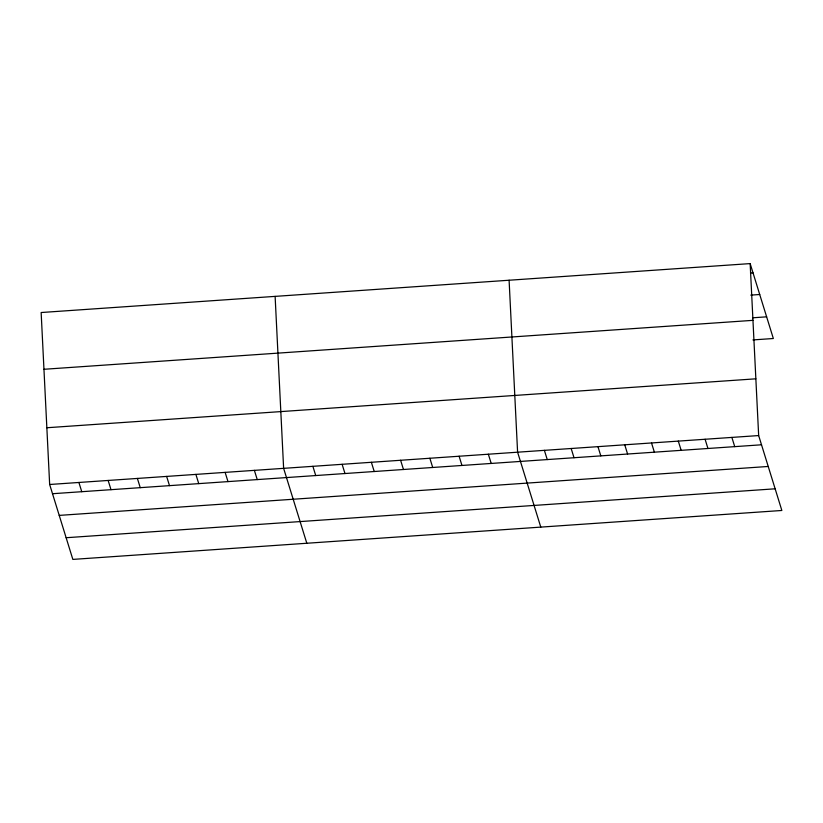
<?xml version="1.0" encoding="UTF-8"?>
<svg xmlns="http://www.w3.org/2000/svg" width="823" height="823" viewBox="0 0 823 823"><rect width="100%" height="100%" fill="white"/><g stroke="black" fill="none" stroke-linecap="round" stroke-linejoin="round"><path stroke-width="1.23" d="M750.154 263.597L41.15 312.524L49.658 484.49L72.846 559.403L781.85 510.476L758.662 435.562L750.154 263.597L773.342 338.51L752.942 339.92M750.463 273.01L753.014 272.835M750.792 295.118L759.722 294.5M752.603 317.801L766.635 316.834M43.958 369.28L752.963 320.342M46.849 427.744L755.853 378.817M49.658 484.49L758.662 435.562M52.507 493.718L761.522 444.79M59.225 515.393L768.229 466.466M66.138 537.728L775.143 488.8M731.873 437.414L734.733 446.642M705.095 439.256L707.945 448.494M678.306 441.107L681.166 450.335M651.518 442.959L654.378 452.187M624.739 444.801L627.599 454.039M597.951 446.652L600.811 455.88M571.172 448.504L574.022 457.732M544.384 450.346L547.244 459.584M540.783 527.111L517.595 452.197L509.098 280.231M488.348 454.214L491.208 463.442M459.111 456.23L461.96 465.468M429.863 458.257L432.713 467.485M400.616 460.273L403.465 469.501M371.368 462.289L374.228 471.517M342.121 464.306L344.981 473.534M312.874 466.322L315.734 475.56M306.814 543.252L283.626 468.349L275.119 296.383M254.379 470.365L257.239 479.593M225.132 472.381L227.992 481.609M195.884 474.398L198.744 483.626M166.637 476.414L169.497 485.652M137.39 478.43L140.249 487.669M108.152 480.457L111.002 489.685M78.905 482.473L81.755 491.701"/></g></svg>
